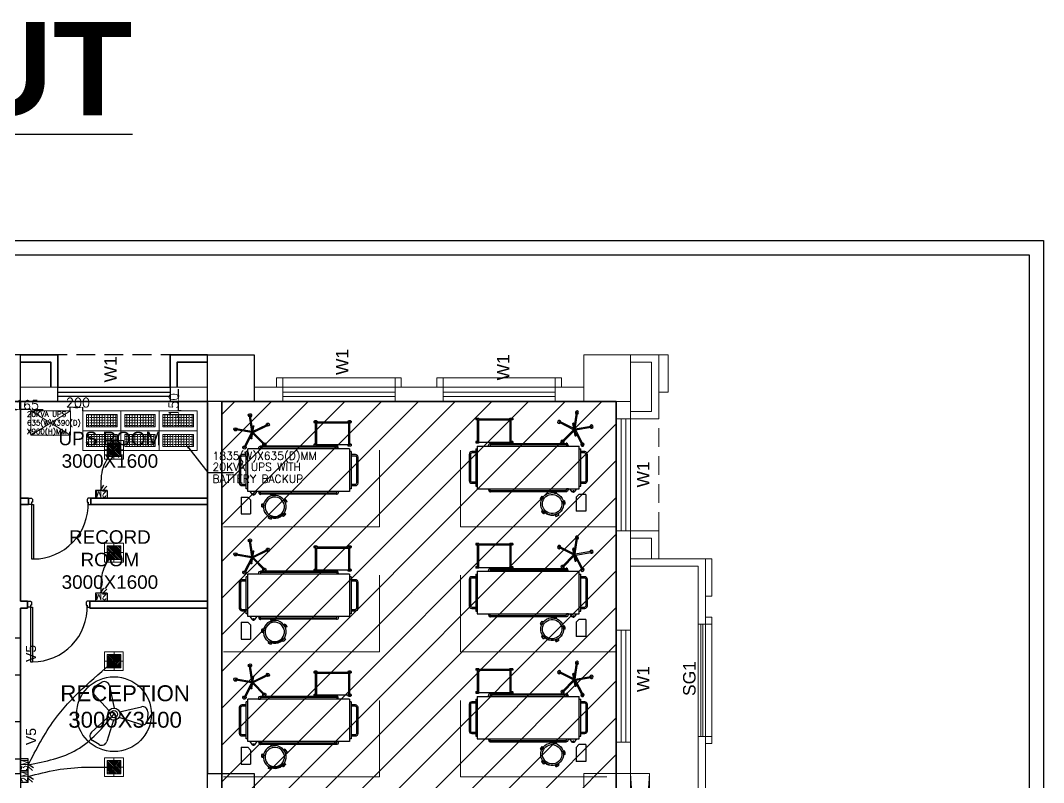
# Model space of a CAD drawing. Extents: x 3550807 to 4078732, y -628171 to -515859.
# Drawn here: x 3633123 to 3649537, y -528086 to -515859 of the extents above; entities that cross this region are included whole.
import ezdxf
from ezdxf import colors
from ezdxf.entities.mleader import LeaderData, LeaderLine
from ezdxf.math import Vec2, Vec3

# ---------------------------------------------------------------- set-up
doc = ezdxf.new("R2010")
doc.units = 0
doc.header["$LTSCALE"] = 6
doc.header["$MEASUREMENT"] = 0
doc.linetypes.add('HIDDEN', pattern=[0.375, 0.25, -0.125])
doc.layers.get('0').update_dxf_attribs({"linetype": 'CONTINUOUS'})
doc.layers.get('Defpoints').update_dxf_attribs({"linetype": 'CONTINUOUS'})
for name, color, linetype in [('24W RAW POWER', 1, 'CONTINUOUS'), ('24W UPS POWER LIGHT', 5, 'CONTINUOUS'), ('Bed', 33, 'CONTINUOUS'), ('Chajja', 7, 'CONTINUOUS'), ('COL', 5, 'CONTINUOUS'), ('DIM', 7, 'CONTINUOUS'), ('DOOR', 44, 'CONTINUOUS'), ('ELE-1200MM CEILINGFAN', 6, 'CONTINUOUS'), ('ELE-2M UPS P.SB', 3, 'CONTINUOUS'), ('ELE-3M RAW P.SB', 40, 'CONTINUOUS'), ('JOINERY', 7, 'CONTINUOUS'), ('TEXT', 5, 'CONTINUOUS'), ('TITLE', 7, 'CONTINUOUS'), ('Window', 161, 'CONTINUOUS')]:
    doc.layers.add(name, color=color, linetype=linetype)
for name, color, linetype, lineweight in [('D.F', 251, 'CONTINUOUS', 5), ('ELE- DBS', 1, 'CONTINUOUS', 9), ('ELE-24W EMERGENCY  LED LIGHT', 5, 'CONTINUOUS', 18), ('ELE-24W LED LIGHT', 1, 'CONTINUOUS', 18), ('ELE-CABLE TRAY', 31, 'CONTINUOUS', 18), ('ELE. DB', 1, 'CONTINUOUS', 9), ('WALL', 10, 'CONTINUOUS', 35)]:
    doc.layers.add(name, color=color, linetype=linetype, lineweight=lineweight)
doc.layers.add('ELE-LIGHTING WIRING', color=7, linetype='CONTINUOUS', true_color=0x63d7b6)
doc.styles.add('ARIAL', font='arial.ttf')
doc.styles.add('ROMANS', font='romans.shx')
doc.styles.get("Standard").update_dxf_attribs({"font": 'SIMPLEX'})
doc.styles.add('T 1-25', font='segoeui.ttf', dxfattribs={"width": 0.8, "height": 50})
doc.linetypes.add('ZIGZAG', pattern='A,0.0001,-0.2,[131,ltypeshp.shx,S=0.2,R=0,X=-0.2,Y=0],-0.4,[131,ltypeshp.shx,S=0.2,R=180,X=0.2,Y=0],-0.2', length=0.8001)
doc.dimstyles.new('D 1-25', dxfattribs={"dimtxt": 50, "dimasz": 12.5, "dimexe": 0, "dimexo": 10, "dimgap": 0, "dimtad": 0, "dimdec": 0, "dimzin": 0, "dimdsep": 46, "dimtxsty": 'T 1-25', "dimblk": 'ARCHTICK', "dimcen": 5, "dimclrd": 256, "dimclre": 256, "dimclrt": 256, "dimadec": 0, "dimazin": 0, "dimtfac": 50, "dimtdec": 0, "dimtmove": 1, "dimatfit": 2, "dimfxl": 0, "dimtolj": 1, "dimtzin": 0, "dimarcsym": 0})

# ---------------------------------------------------------------- blocks, each defined once
blk = doc.blocks.new('A$C6969112B')
at = {"layer": 'Bed', "color": 8}
for p, q in [((387, 1872), (116, 1872)), ((116, 1872), (116, 1719)), ((387, 1872), (387, 1762)), ((1374, 1709), (1186, 1807)), ((1421, 1704), (1194, 1823)), ((1421, 1704), (1464, 1956)), ((1438, 1701), (1481, 1953)), ((343, 1719), (116, 1719)), ((343, 1719), (387, 1762)), ((428, 1689), (478, 1729)), ((428, 1654), (478, 1615)), ((478, 1766), (1160, 1766)), ((478, 131), (478, 1766)), ((521, 1793), (1116, 1793)), ((521, 1766), (521, 1793)), ((1116, 1766), (1116, 1793)), ((1160, 131), (1160, 1766)), ((1409, 1685), (1229, 1510)), ((1425, 1676), (1242, 1497)), ((1324, 1707), (1324, 1710)), ((1329, 1699), (1522, 1666)), ((1332, 1716), (1525, 1683)), ((1340, 1697), (1343, 1714)), ((1425, 1676), (1538, 1447)), ((1438, 1701), (1691, 1738)), ((1443, 1679), (1554, 1454)), ((1483, 1690), (1694, 1721)), ((1512, 1667), (1515, 1685)), ((1530, 1671), (1531, 1675)), ((229, 1539), (227, 1517)), ((227, 1517), (279, 1511)), ((229, 1539), (281, 1533)), ((281, 1533), (279, 1511)), ((432, 1559), (432, 1557)), ((434, 343), (434, 1557)), ((451, 343), (451, 1557)), ((453, 1559), (453, 1557)), ((476, 1595), (476, 1561)), ((1162, 1595), (1162, 1561)), ((1185, 1559), (1185, 1557)), ((1186, 343), (1186, 1557)), ((1204, 343), (1204, 1557)), ((1205, 1559), (1205, 1557)), ((55, 1439), (34, 1391)), ((54, 1382), (34, 1391)), ((75, 1430), (54, 1382)), ((75, 1430), (55, 1439)), ((72, 1402), (64, 1406)), ((429, 1399), (408, 1396)), ((408, 1396), (414, 1344)), ((436, 1347), (414, 1344)), ((429, 1399), (436, 1347)), ((76, 1196), (91, 1212)), ((116, 1161), (76, 1196)), ((130, 1178), (91, 1212)), ((120, 1198), (114, 1191)), ((116, 1161), (130, 1178)), ((347, 1187), (301, 1160)), ((313, 1141), (301, 1160)), ((358, 1168), (313, 1141)), ((358, 1168), (347, 1187)), ((1234, 703), (1212, 703)), ((1212, 703), (1212, 650)), ((1223, 131), (1223, 676)), ((1223, 676), (1594, 676)), ((1223, 659), (1577, 659)), ((1234, 703), (1234, 676)), ((1577, 659), (1577, 148)), ((1605, 703), (1583, 703)), ((1583, 703), (1583, 676)), ((1594, 676), (1594, 131)), ((1605, 703), (1605, 650)), ((1223, 650), (1212, 650)), ((1605, 650), (1594, 650)), ((432, 340), (432, 343)), ((453, 340), (453, 343)), ((476, 304), (476, 339)), ((1162, 304), (1162, 339)), ((1185, 340), (1185, 343)), ((1205, 340), (1205, 343)), ((1160, 131), (478, 131)), ((521, 105), (521, 131)), ((1116, 105), (521, 105)), ((1116, 105), (1116, 131)), ((1223, 157), (1212, 157)), ((1212, 157), (1212, 105)), ((1234, 105), (1212, 105)), ((1577, 148), (1223, 148)), ((1594, 131), (1223, 131)), ((1234, 131), (1234, 105)), ((1583, 131), (1583, 105)), ((1605, 105), (1583, 105)), ((1605, 157), (1594, 157)), ((1605, 157), (1605, 105))]:
    blk.add_line(p, q, dxfattribs=at)
for points in [[(565, 1793), (565, 1854, -0.414214), (608, 1897), (1029, 1897, -0.414214), (1073, 1854), (1073, 1793)], [(587, 1793), (587, 1854, -0.414214), (608, 1875), (1029, 1875, -0.414214), (1051, 1854), (1051, 1793)], [(476, 1593), (451, 1585, 0.318781), (430, 1563), (430, 1559), (455, 1559), (455, 1563), (476, 1563)], [(1162, 1593), (1186, 1585, -0.318781), (1208, 1563), (1208, 1559), (1182, 1559), (1182, 1563), (1162, 1563)], [(476, 307), (451, 314, -0.318781), (430, 336), (430, 340), (455, 340), (455, 336), (476, 336)], [(1162, 307), (1186, 314, 0.318781), (1208, 336), (1208, 340), (1182, 340), (1182, 336), (1162, 336)], [(1073, 105), (1073, 44, -0.414214), (1029, 0), (608, 0, -0.414214), (565, 44), (565, 105)], [(1051, 105), (1051, 44, -0.414214), (1029, 22), (608, 22, -0.414214), (587, 44), (587, 105)]]:
    blk.add_lwpolyline(points, format="xyb", dxfattribs=at)
for points in [[(432, 1557), (453, 1557)], [(476, 1595), (478, 1595)], [(476, 1561), (478, 1561)], [(1162, 1595), (1160, 1595)], [(1162, 1561), (1160, 1561)], [(1205, 1557), (1185, 1557)], [(432, 343), (453, 343)], [(476, 339), (478, 339)], [(1162, 339), (1160, 339)], [(1205, 343), (1185, 343)], [(476, 304), (478, 304)], [(1162, 304), (1160, 304)]]:
    blk.add_lwpolyline(points, dxfattribs=at)
blk.add_circle((435, 1672), 9.27, dxfattribs=at)
for centre, radius, start, end in [((441, 1672), 21.4, 125.427, 234.573), ((1289, 676), 80.7, 161.0754, 198.9246), ((1158, 676), 80.7, 0, 18.9246), ((1660, 676), 80.7, 161.0754, 180), ((1529, 676), 80.7, 341.0754, 18.9246), ((1289, 131), 80.7, 161.0754, 198.9246), ((1158, 131), 80.7, 341.0754, 0), ((1660, 131), 80.7, 180, 198.9246), ((1529, 131), 80.7, 341.0754, 18.9246)]:
    blk.add_arc(centre, radius, start, end, dxfattribs=at)
at = {"layer": 'Bed', "color": 8, "extrusion": (0, 0, -1)}
for centre, major_axis, start_param, end_param in [((1474, 1962), (18.5, 18.5), 2.86537, 8.468881), ((1184, 1818), (18.5, 18.5), 1.608733, 7.212244), ((1189, 1814), (4.94, 4.94), 2.839692, 4.403974), ((1427, 1691), (194, 194), 4.403974, 4.417003), ((1191, 1817), (4.94, 4.94), 4.417003, 5.981285), ((1471, 1955), (4.94, 4.94), 4.096329, 5.660611), ((1427, 1691), (194, 194), -0.622575, -0.609545), ((1474, 1954), (4.94, 4.94), -0.609545, 0.954736), ((1331, 1705), (4.94, 4.94), 2.525533, 4.096329), ((1331, 1709), (4.94, 4.94), 4.096329, 5.667125), ((1523, 1672), (4.94, 4.94), 0.954736, 2.525533), ((1524, 1676), (4.94, 4.94), -0.61606, 0.954736), ((1699, 1730), (18.5, 18.5), 4.122007, 9.725518), ((1692, 1731), (4.94, 4.94), -0.930219, 0.634062), ((1693, 1728), (4.94, 4.94), 0.647092, 2.211374), ((1427, 1691), (-194, 194), 2.204859, 2.217888), ((232, 1332), (-182, 20), -0.000636, 6.282549), ((232, 1332), (-154, 17), -0.00023, 6.282955), ((261, 1590), (-57.1, 57.1), 3.707499, 4.368094), ((247, 1460), (-57.1, 57.1), 0.565907, 1.226501), ((1230, 1499), (18.5, 18.5), 0.352096, 5.955607), ((1234, 1505), (4.94, 4.94), 3.160366, 4.724648), ((1427, 1691), (-194, 194), 4.718133, 4.731162), ((1237, 1502), (4.94, 4.94), 1.583055, 3.147337), ((114, 1384), (-57.1, 57.1), 5.588367, 6.248962), ((232, 1332), (-123, 123), 4.624291, 5.911682), ((-5, 1437), (-57.1, 57.1), 2.446775, 3.107369), ((487, 1380), (-57.1, 57.1), 5.038602, 5.699197), ((357, 1363), (-57.1, 57.1), 1.897009, 2.557604), ((1549, 1444), (18.5, 18.5), -0.904541, 4.69897), ((1544, 1450), (4.94, 4.94), 1.903729, 3.468011), ((1427, 1691), (194, 194), 1.8907, 1.903729), ((1547, 1451), (4.94, 4.94), 0.326418, 1.8907), ((146, 1236), (-57.1, 57.1), 4.308534, 4.969129), ((61, 1137), (-57.1, 57.1), 1.166941, 1.827536), ((363, 1107), (-57.1, 57.1), 6.205277, 6.865872), ((296, 1220), (-57.1, 57.1), 3.063684, 3.724279)]:
    blk.add_ellipse(centre, major_axis=major_axis, ratio=1, start_param=start_param, end_param=end_param, dxfattribs=at)
blk = doc.blocks.new('A$C19B8274B')
at = {"layer": 'DOOR', "color": 8}
for p, q in [((-45, 925), (-80, 925)), ((-80, 50), (-80, 925)), ((-45, 50), (-45, 925)), ((-45, 50), (-80, 50)), ((-955, -50), (-955, -47.5)), ((-940, -35), (-942.5, -35)), ((-60, -35), (-57.5, -35)), ((-45, -50), (-45, -47.5))]:
    blk.add_line(p, q, dxfattribs=at)
for points in [[(-940, 15), (-955, 15), (-955, 50), (-1000, 50), (-1000, -50), (-955, -50)], [(-940, -35), (-940, 15)], [(-60, 15), (-45, 15), (-45, 50), (0, 50), (0, -50), (-45, -50)], [(-60, -35), (-60, 15)]]:
    blk.add_lwpolyline(points, dxfattribs=at)
for centre, radius, start, end in [((-80, 50), 875, 90, 182.29244), ((-955, -35), 12.5, 270, 0), ((-45, -35), 12.5, 180, 270)]:
    blk.add_arc(centre, radius, start, end, dxfattribs=at)
blk = doc.blocks.new('1232')
at = {"layer": 'D.F', "linetype": 'ByBlock'}
h = blk.add_hatch(dxfattribs=at)
h.set_pattern_fill('ANSI31', color=8, scale=3333, style=0)
h.set_pattern_definition([(45, (-3036872.2, 733413.8), (-294.59836, 294.59836), [])])
h.paths.add_polyline_path([(-520, 15910.2), (5810, 15910.2), (5810, -519.8), (-520, -519.8)])
at = {"layer": 'Chajja', "color": 8, "linetype": 'HIDDEN', "ltscale": 200}
blk.add_line((-750, 16660.2), (-3750, 16660.2), dxfattribs=at)
blk.add_line((-750, 16660.2), (-3750, 16660.2), dxfattribs=at)
at = {"layer": 'COL', "color": 8}
for points in [[(-4500, 15910.2), (-3750, 15910.2), (-3750, 16660.2), (-4500, 16660.2)], [(0, 15910.2), (-750, 15910.2), (-750, 16660.2), (0, 16660.2)], [(-750, 9195.2), (-750, 9945.2), (0, 9945.2), (0, 9195.2)]]:
    blk.add_lwpolyline(points, close=True, dxfattribs=at)
at = {"layer": 'COL', "color": 8, "elevation": 0}
blk.add_lwpolyline([(-4500, 9195.2), (-4500, 9945.2), (-3750, 9945.2), (-3750, 9195.2)], close=True, dxfattribs=at)
at = {"layer": 'D.F', "color": 8, "linetype": 'ByBlock'}
for p, q in [((6040, 16660.2), (6640, 16660.2)), ((6490, 15635.5, -188437.6), (6490, 16660.2, -101230.8)), ((6640, 16060.2, -152397.2), (6640, 16660.2, -101230.8)), ((6040, 16545.2), (6375, 16545.2)), ((6375, 15750.5, -188437.6), (6375, 16545.2, -101230.8)), ((2260, 16290.2), (460, 16290.2)), ((4830, 16290.2, -101230.8), (3030, 16290.2, -101230.8)), ((6490, 16060.2), (6640, 16060.2)), ((6040, 15750.5, -87206.9), (6375, 15750.5, -169035.1)), ((6040, 15635.5, -87206.9), (6490, 15635.5, -188437.6)), ((6040, 13835.2, 4.1), (6490, 13835.2, -101226.7)), ((6490, 13385.2, -101228.5), (6490, 13835.2, -101226.7)), ((6040, 13720.2, 4.1), (6375, 13720.2, -81824.1)), ((6375, 13385.2, -101228.4), (6375, 13720.2, -101226.7)), ((6040, 13385.2, -101230.8), (7240, 13385.2, -101230.8)), ((7240, 13385.2), (7240, 2520.2)), ((6040, 13270.2, -101230.8), (7125, 13270.2, -101230.8)), ((7125, 13270.2), (7125, 2635.2)), ((7240, 12338, -101230.8), (7125, 12338)), ((7340, 12338), (7340, 10538))]:
    blk.add_line(p, q, dxfattribs=at)
at = {"layer": 'D.F', "color": 8, "lineweight": 0}
for p, q in [((5290, 16140.2), (0, 16140.2)), ((5290, 15910.2), (0, 15910.2)), ((5810, 9945), (5810, 15910.2)), ((6040, 9945), (6040, 15910.2))]:
    blk.add_line(p, q, dxfattribs=at)
at = {"layer": 'D.F', "color": 8, "linetype": 'HIDDEN', "ltscale": 200}
blk.add_line((6490, 13385.2, -101230.8), (6490, 15635.5, -101230.8), dxfattribs=at)
at = {"layer": 'D.F', "color": 8}
for points in [[(5290, 15910.2), (6040, 15910.2), (6040, 16660.2), (5290, 16660.2)], [(5290, 9195), (6040, 9195), (6040, 9945), (5290, 9945)]]:
    blk.add_lwpolyline(points, close=True, dxfattribs=at)
at = {"layer": 'D.F', "color": 8, "linetype": 'ByBlock'}
for points in [[(460, 16140.2), (460, 16290.2), (360, 16290.2), (360, 16140.2)], [(2360, 16140.2), (2360, 16290.2), (2260, 16290.2), (2260, 16140.2)], [(7240, 12338), (7340, 12338), (7340, 12453), (7240, 12453)], [(7240, 10423), (7340, 10423), (7340, 10538), (7240, 10538)]]:
    blk.add_lwpolyline(points, dxfattribs=at)
for points, elevation in [([(3030, 16140.2), (3030, 16290.2), (2930, 16290.2), (2930, 16140.2)], -101230.8), ([(4930, 16140.2), (4930, 16290.2), (4830, 16290.2), (4830, 16140.2)], -101230.8), ([(7240, 13385.2), (7340, 13385.2), (7340, 12785.6), (7240, 12785.6)], -202461.5), ([(7240, 12338), (7340, 12338), (7340, 12453), (7240, 12453)], -101230.8), ([(6340, 9945), (6040, 5445)], 27934.8), ([(6340, 5445), (6040, 9945)], 27934.8)]:
    blk.add_lwpolyline(points, dxfattribs=dict(at, elevation=elevation))
at = {"layer": 'D.F', "color": 8, "linetype": 'Continuous'}
for points in [[(2260, 16140.2), (2260, 15910.2), (460, 15910.2), (460, 16140.2)], [(3030, 16140.2), (3030, 15910.2), (4830, 15910.2), (4830, 16140.2)], [(2260, 16060.2), (2260, 15990.2), (460, 15990.2), (460, 16060.2)], [(3030, 16060.2), (3030, 15990.2), (4830, 15990.2), (4830, 16060.2)], [(7200, 12338), (7165, 12338), (7165, 10538), (7200, 10538)], [(6040, 10445), (5810, 10445), (5810, 12245), (6040, 12245)], [(5960, 10445), (5890, 10445), (5890, 12245), (5960, 12245)]]:
    blk.add_lwpolyline(points, close=True, dxfattribs=at)
at = {"layer": 'D.F', "color": 8, "linetype": 'Continuous', "elevation": 4.1}
for points in [[(6040, 15635.2), (5810, 15635.2), (5810, 13835.2), (6040, 13835.2)], [(5960, 15635.2), (5890, 15635.2), (5890, 13835.2), (5960, 13835.2)]]:
    blk.add_lwpolyline(points, close=True, dxfattribs=at)
at = {"layer": 'D.F', "color": 8, "linetype": 'ZIGZAG', "ltscale": 10, "flags": 128}
for points in [[(-490, 13902.7), (2009.5, 13902.7), (2009.5, 15131.4)], [(5810, 13902.7), (3310.5, 13902.7), (3310.5, 15131.4)], [(-490, 11895.2), (2009.5, 11895.2), (2009.5, 13123.9)], [(5810, 11895.2), (3310.5, 11895.2), (3310.5, 13123.9)], [(-490, 9887.7), (2009.5, 9887.7), (2009.5, 11116.4)], [(5660, 9887.7), (3310.5, 9887.7), (3310.5, 11116.4)]]:
    blk.add_lwpolyline(points, dxfattribs=at)
at = {"layer": 'D.F', "color": 8, "linetype": 'ByBlock'}
blk.add_lwpolyline([(7125, 12338), (7125, 10538), (7240, 10538), (7240, 12338)], close=True, dxfattribs=at)
at = {"layer": 'D.F', "color": 8, "linetype": 'ByBlock', "elevation": 27934.8}
blk.add_lwpolyline([(6040, 5445), (6040, 9945), (6340, 9945), (6340, 5445)], close=True, dxfattribs=at)
at = {"layer": 'WALL', "color": 8, "lineweight": 0}
for p, q in [((-750, 16140.2), (-3750, 16140.2)), ((-750, 15910.2), (-3750, 15910.2)), ((-750, 12710.2), (-750, 15910.2)), ((-750, 9945.2), (-750, 12595.2))]:
    blk.add_line(p, q, dxfattribs=at)
at = {"layer": 'WALL', "color": 8, "linetype": 'ByBlock'}
for p, q in [((-3750, 15910.2), (-3750, 12710.2)), ((-3750, 12710.3), (-3750, 15910.2)), ((-520, 9945.2), (-520, 15910.2)), ((-3750, 14360.2), (-3619.5, 14360.2)), ((-3619.5, 14360.2), (-3619.5, 14260.2)), ((-2619.5, 14360.2), (-2619.5, 14260.2)), ((-2619.5, 14360.2), (-750, 14360.2)), ((-3750, 14260.2), (-3619.5, 14260.2)), ((-2619.5, 14260.2), (-750, 14260.2)), ((-3635.2, 12710.2), (-3750, 12710.2)), ((-3635.2, 12595.2), (-3635.2, 12710.2)), ((-750, 12710.2), (-2635, 12710.2)), ((-2635, 12710.2), (-2635, 12595.2)), ((-3750, 9945.2), (-3750, 12595.3)), ((-3635.2, 12595.2), (-3750, 12595.2)), ((-3750, 12595.2), (-3750, 9945.2)), ((-750, 12595.2), (-2635, 12595.2))]:
    blk.add_line(p, q, dxfattribs=at)
for points in [[(-3750, 16660.2), (-3150, 16660.2), (-3150, 16140.2)], [(-3750, 16660.2), (-3150, 16660.2), (-3150, 16140.2)], [(-3750, 16545.2), (-3265, 16545.2), (-3265, 16140.2)], [(-3750, 16545.2), (-3265, 16545.2), (-3265, 16140.2)], [(-6159.8, 15910.2), (-750, 15910.2), (-750, 9945.2)]]:
    blk.add_lwpolyline(points, dxfattribs=at)
at = {"layer": 'WALL', "color": 8, "linetype": 'ByBlock', "elevation": 0}
for points in [[(-750, 16660.2), (-1350, 16660.2), (-1350, 16140.2)], [(-750, 16660.2), (-1350, 16660.2), (-1350, 16140.2)], [(-750, 16545.2), (-1235, 16545.2), (-1235, 16140.2)], [(-750, 16545.2), (-1235, 16545.2), (-1235, 16140.2)]]:
    blk.add_lwpolyline(points, dxfattribs=at)
at = {"layer": 'WALL', "color": 8, "linetype": 'ByBlock'}
blk.add_lwpolyline([(-520, 15910.2), (5810, 15910.2), (5810, -519.8), (-520, -519.8)], close=True, dxfattribs=at)
at = {"layer": 'Window', "color": 8, "linetype": 'Continuous'}
for points in [[(-1350, 16140.2), (-1350, 15910.2), (-3150, 15910.2), (-3150, 16140.2)], [(-1350, 16140.2), (-1350, 15910.2), (-3150, 15910.2), (-3150, 16140.2)], [(-1350, 16060.2), (-1350, 15990.2), (-3150, 15990.2), (-3150, 16060.2)], [(-1350, 16060.2), (-1350, 15990.2), (-3150, 15990.2), (-3150, 16060.2)], [(-3980, 12120.1), (-3750, 12120.1), (-3750, 11520.1), (-3980, 11520.1)], [(-3980, 10775.2), (-3750, 10775.2), (-3750, 10175.2), (-3980, 10175.2)]]:
    blk.add_lwpolyline(points, close=True, dxfattribs=at)
at = {"layer": 'D.F', "color": 8, "xscale": -1, "rotation": 270}
for p in [(3448.8, 14034.5), (3448.8, 12027), (3448.8, 10019.5)]:
    blk.add_blockref('A$C6969112B', p, dxfattribs=at)
at = {"layer": 'D.F', "color": 8, "rotation": 90}
for p in [(1662, 13990.9), (1662, 11983.4), (1662, 9975.9)]:
    blk.add_blockref('A$C6969112B', p, dxfattribs=at)
at = {"layer": 'WALL', "color": 8, "linetype": 'ByBlock'}
for p, rotation in [((-3619.5, 14310.2), 180.0000000000157), ((-3635.2, 12660.2), 180.0000000000156)]:
    blk.add_blockref('A$C19B8274B', p, dxfattribs=dict(at, rotation=rotation))
at = {"layer": 'D.F', "color": 8, "style": 'ARIAL', "width": 1}
for s, p in [('W1', (1511.1, 16336.8)), ('W1', (4094.2, 16250.1)), ('W1', (6339.5, 14532.7, 4.1)), ('SG1', (7081.1, 11186.3)), ('W1', (6339.5, 11248.3))]:
    blk.add_text(s, height=200, rotation=90, dxfattribs=at).set_placement(p)
at = {"layer": 'DIM', "color": 8, "insert": (-2071.3, 11016.2), "char_height": 255, "width": 2294.815, "attachment_point": 5, "style": 'ARIAL'}
blk.add_mtext('RECEPTION\\P3000X3400', dxfattribs=at)
at = {"layer": 'JOINERY', "color": 8, "style": 'ARIAL', "width": 1}
for s, height, p in [('W1', 200, (-2205.7, 16217.6)), ('W1', 200, (-2205.7, 16217.6)), ('V5', 161.2, (-3500.5, 11731.9)), ('V5', 161.2, (-3500.5, 10397.8))]:
    blk.add_text(s, height=height, rotation=90, dxfattribs=at).set_placement(p)
at = {"layer": 'TEXT', "color": 8, "char_height": 216.75, "width": 2294.815, "attachment_point": 5, "style": 'ARIAL'}
for s, insert in [('UPS ROOM 3000X1600', (-2315.2, 15136.2)), ('RECORD\\PROOM 3000X1600', (-2315.2, 13374.2))]:
    blk.add_mtext(s, dxfattribs=dict(at, insert=insert))
blk = doc.blocks.new('24w led light')
at = {"layer": 'ELE-24W LED LIGHT', "color": 1, "lineweight": 0}
for p, q in [((159, 159), (-160, 159)), ((-160, 159), (-160, -160)), ((115, 115), (-116, 115)), ((-116, 115), (-116, -116)), ((110, -116), (-116, 110)), ((82, -116), (-116, 82)), ((54, -116), (-116, 54)), ((26, -116), (-116, 26)), ((115, -92), (-92, 115)), ((115, -64), (-64, 115)), ((115, -35), (-35, 115)), ((115, -7), (-7, 115)), ((-1, -160), (-1, 159)), ((115, 21), (21, 115)), ((115, 49), (49, 115)), ((115, 77), (77, 115)), ((115, 106), (106, 115)), ((115, -116), (115, 115)), ((159, -160), (159, 159)), ((-160, -1), (159, -1)), ((-160, -160), (159, -160)), ((-3, -116), (-116, -3)), ((-31, -116), (-116, -31)), ((-59, -116), (-116, -59)), ((-87, -116), (-116, -87)), ((-115, -116), (-116, -115)), ((-116, -116), (115, -116))]:
    blk.add_line(p, q, dxfattribs=at)
blk = doc.blocks.new('24w led emeregency')
at = {"layer": 'ELE-24W EMERGENCY  LED LIGHT'}
h = blk.add_hatch(dxfattribs=at)
h.set_pattern_fill('ANSI31', scale=166.67, style=0)
h.paths.add_polyline_path([(-115, -115), (-115, 115), (115, 115), (115, -115)])
at = {"layer": 'ELE-24W EMERGENCY  LED LIGHT', "color": 5}
for p, q in [((-160, 0), (160, 0)), ((0, 160), (0, -160))]:
    blk.add_line(p, q, dxfattribs=at)
for points in [[(-160, -160), (-160, 160), (160, 160), (160, -160)], [(-115, -115), (-115, 115), (115, 115), (115, -115)]]:
    blk.add_lwpolyline(points, close=True, dxfattribs=at)
blk = doc.blocks.new('A$C07FB25EA')
at = {"layer": 'ELE-1200MM CEILINGFAN', "color": 3}
for p, q in [((0.26, 2.64), (3.17, 12.07)), ((6.53, 13.37), (9.47, 11.64)), ((-11.8, 4.55), (-2.22, 1.44)), ((9.84, 7.94), (2.36, 1.21)), ((-14.84, -1.03), (-14.81, 2.38)), ((-2.41, -1.1), (-12.04, -3.29)), ((1.96, -12.49), (-0.13, -2.65)), ((2.16, -1.54), (8.87, -8.78)), ((8.31, -12.34), (5.35, -14.02))]:
    blk.add_line(p, q, dxfattribs=at)
at = {"layer": 'ELE-1200MM CEILINGFAN', "color": 5, "ltscale": 10}
blk.add_circle((0, 0), 16.45, dxfattribs=at)
at = {"layer": 'ELE-1200MM CEILINGFAN', "color": 3}
for radius in [2.65, 1.58]:
    blk.add_circle((0, 0), radius, dxfattribs=at)
for centre, start, end in [((5.36, 11.38), 59.5281, 162.5229), ((8.3, 9.66), 311.9493, 59.5281), ((-12.51, 2.36), 71.9493, 179.5281), ((-12.54, -1.05), 179.5281, 282.5229), ((7.18, -10.34), 299.5281, 42.5229), ((4.21, -12.02), 191.9493, 299.5281)]:
    blk.add_arc(centre, 2.3, start, end, dxfattribs=at)
blk = doc.blocks.new('2M UPS SB')
at = {"layer": 'ELE-2M UPS P.SB', "color": 3}
for p, q in [((-134, 160), (-69, 265)), ((-88, 160), (-3, 245)), ((-240, 160), (-240, 0)), ((0, 160), (-240, 160)), ((0, 160), (0, 0))]:
    blk.add_line(p, q, dxfattribs=at)
blk.add_text('2M', height=120, rotation=180, dxfattribs=at).set_placement((-6, 143))
blk = doc.blocks.new('TEWSER')
at = {"layer": 'ELE-3M RAW P.SB'}
for p, q in [((0, 0), (125, 0)), ((0, 0), (0, -188)), ((0, -105), (-82, -54)), ((0, -69), (-66, -3)), ((0, -188), (125, -188))]:
    blk.add_line(p, q, dxfattribs=at)
blk.add_text('3M', height=93.8, rotation=270, dxfattribs=at).set_placement((13, -5))
blk = doc.blocks.new('3EWRWE')
at = {"layer": 'ELE- DBS'}
h = blk.add_hatch(dxfattribs=at)
h.set_pattern_fill('ANGLE', color=2, scale=6.24741, angle=180)
h.set_pattern_definition([(180, (863804.8, 517320.34), (-6e-14, -43.6381615), [31.7368447, -11.9013168]), (270, (863804.8, 517320.34), (43.6381615, -6e-14), [31.7368447, -11.9013168])])
h.paths.add_polyline_path([(-60, 62), (-551, 62), (-551, 257), (-60, 257)])
h.paths.add_polyline_path([(-672, 62), (-1163, 62), (-1163, 257), (-672, 257)])
h.paths.add_polyline_path([(-1284, 379), (-1775, 379), (-1775, 575), (-1284, 575)])
h.paths.add_polyline_path([(-60, 379), (-551, 379), (-551, 575), (-60, 575)])
h.paths.add_polyline_path([(-672, 379), (-1163, 379), (-1163, 575), (-672, 575)])
h.paths.add_polyline_path([(-1284, 62), (-1775, 62), (-1775, 257), (-1284, 257)])
at = {"layer": 'ELE- DBS', "color": 3}
for p, q in [((-1223, 317), (-1223, 635)), ((-612, 317), (-612, 635)), ((-1223, 0), (-1223, 317)), ((-612, 0), (-612, 317))]:
    blk.add_line(p, q, dxfattribs=at)
for points in [[(0, 317), (-1835, 317), (-1835, 635), (0, 635)], [(-1284, 379), (-1775, 379), (-1775, 575), (-1284, 575)], [(-672, 379), (-1163, 379), (-1163, 575), (-672, 575)], [(-60, 379), (-551, 379), (-551, 575), (-60, 575)], [(0, 0), (-1835, 0), (-1835, 317), (0, 317)], [(-1284, 62), (-1775, 62), (-1775, 257), (-1284, 257)], [(-672, 62), (-1163, 62), (-1163, 257), (-672, 257)], [(-60, 62), (-551, 62), (-551, 257), (-60, 257)]]:
    blk.add_lwpolyline(points, close=True, dxfattribs=at)
blk = doc.blocks.new('*D49')
at = {"layer": 'Defpoints', "color": 0, "linetype": 'ByBlock', "transparency": 16777216}
for p in [(3633923, -522133), (3634123, -522066), (3634123, -522133)]:
    blk.add_point(p, dxfattribs=at)
at = {"layer": 'ELE-CABLE TRAY', "color": 7, "lineweight": -2, "transparency": 16777216}
for p, q in [((3633923, -522123), (3633923, -522066)), ((3634023, -522066), (3634023, -522066)), ((3634123, -522123), (3634123, -522066))]:
    blk.add_line(p, q, dxfattribs=at)
at = {"layer": 'ELE-CABLE TRAY', "color": 7, "linetype": 'ByBlock', "transparency": 16777216}
for points in [[(3634023, -522049), (3634023, -522083), (3633923, -522066)], [(3634023, -522083), (3634023, -522049), (3634123, -522066)]]:
    blk.add_solid(points, dxfattribs=at)
at = {"layer": 'ELE-CABLE TRAY', "color": 7, "linetype": 'ByBlock', "transparency": 16777216, "insert": (3634046, -521991), "char_height": 150, "attachment_point": 5, "style": 'ROMANS'}
blk.add_mtext('\\A1;200', dxfattribs=at)
blk = doc.blocks.new('*D50')
at = {"layer": 'Defpoints', "color": 0, "linetype": 'ByBlock', "transparency": 16777216}
for p in [(3633123, -522103), (3633123, -522124), (3633288, -522124)]:
    blk.add_point(p, dxfattribs=at)
at = {"layer": 'ELE-CABLE TRAY', "color": 7, "lineweight": -2, "transparency": 16777216}
for p, q in [((3633023, -522103), (3632923, -522103)), ((3633123, -522114), (3633123, -522103)), ((3633288, -522103), (3633123, -522103)), ((3633288, -522114), (3633288, -522103)), ((3633388, -522103), (3633488, -522103))]:
    blk.add_line(p, q, dxfattribs=at)
at = {"layer": 'ELE-CABLE TRAY', "color": 7, "linetype": 'ByBlock', "transparency": 16777216}
for points in [[(3633023, -522119), (3633023, -522086), (3633123, -522103)], [(3633388, -522086), (3633388, -522119), (3633288, -522103)]]:
    blk.add_solid(points, dxfattribs=at)
at = {"layer": 'ELE-CABLE TRAY', "color": 7, "linetype": 'ByBlock', "transparency": 16777216, "insert": (3633228, -522028), "char_height": 150, "attachment_point": 5, "style": 'ROMANS'}
blk.add_mtext('\\A1;165', dxfattribs=at)
blk = doc.blocks.new('*D51')
at = {"layer": 'Defpoints', "color": 0, "linetype": 'ByBlock', "transparency": 16777216}
for p in [(3635656, -521974), (3635710, -521974), (3635710, -522124)]:
    blk.add_point(p, dxfattribs=at)
at = {"layer": 'ELE-CABLE TRAY', "color": 7, "lineweight": -2, "transparency": 16777216}
for p, q in [((3635656, -521874), (3635656, -521774)), ((3635700, -521974), (3635656, -521974)), ((3635656, -522124), (3635656, -521974)), ((3635700, -522124), (3635656, -522124)), ((3635656, -522224), (3635656, -522324))]:
    blk.add_line(p, q, dxfattribs=at)
at = {"layer": 'ELE-CABLE TRAY', "color": 7, "linetype": 'ByBlock', "transparency": 16777216}
for points in [[(3635639, -521874), (3635673, -521874), (3635656, -521974)], [(3635673, -522224), (3635639, -522224), (3635656, -522124)]]:
    blk.add_solid(points, dxfattribs=at)
at = {"layer": 'ELE-CABLE TRAY', "color": 7, "linetype": 'ByBlock', "transparency": 16777216, "insert": (3635581, -522026), "char_height": 150, "attachment_point": 5, "rotation": 90, "style": 'ROMANS'}
blk.add_mtext('\\A1;150', dxfattribs=at)

msp = doc.modelspace()

# ---------------------------------------------------------------- linework, layer by layer
for points in [[(3649537.2, -519387.1), (3649537.2, -551398.5), (3604456, -551398.5), (3604456, -519387.1)], [(3649305.4, -519618.9), (3649305.4, -551166.7), (3604687.8, -551166.7), (3604687.8, -519618.9)]]:
    msp.add_lwpolyline(points, close=True)
at = {"layer": 'ELE- DBS', "color": 3}
for p, q in [((3633288, -522513.8), (3633923.2, -522123.8)), ((3633288, -522123.8), (3633923.2, -522513.8))]:
    msp.add_line(p, q, dxfattribs=at)
at = {"layer": 'ELE- DBS', "color": 3, "elevation": 0}
msp.add_lwpolyline([(3633288, -522513.8), (3633288, -522123.8), (3633923.2, -522123.8), (3633923.2, -522513.8)], close=True, dxfattribs=at)
at = {"layer": 'ELE-LIGHTING WIRING', "color": 254, "linetype": 'ByBlock', "true_color": 0xdebad0}
for points in [[(3634419.2, -523397.9), (3634453.9, -523027), (3634623.5, -522747.9)], [(3634419.2, -525047.9), (3634453.9, -524677), (3634623.5, -524397.9)], [(3633683.9, -532084), (3633441, -530687.6), (3630945.7, -528985.5), (3630275.2, -526973.8), (3629997.1, -524864.3, 0)], [(3633248, -527990), (3633704.1, -527882.5), (3634623.5, -527839.3)]]:
    msp.add_spline(points, degree=3, dxfattribs=at)
at = {"layer": 'ELE-LIGHTING WIRING', "linetype": 'ByBlock'}
for points in [[(3633248, -527802.5), (3633668.9, -527081.2), (3634623, -526138.8)], [(3633248, -527802.5), (3634027.9, -527558.7), (3634623.5, -526989.3)], [(3633496.4, -532084), (3630888.1, -530970), (3629996.7, -527413.8, 0)]]:
    msp.add_spline(points, degree=3, dxfattribs=at)

# ---------------------------------------------------------------- block references
at = {"linetype": 'ByBlock'}
msp.add_blockref('1232', (3636873, -537884), dxfattribs=at)
at = {"layer": '24W RAW POWER', "lineweight": 9, "xscale": -0.9404388715045132, "yscale": 0.9404388715045132, "zscale": 0.9404388715045132}
msp.add_blockref('24w led light', (3634623, -526138.8), dxfattribs=at)
at = {"layer": '24W UPS POWER LIGHT', "lineweight": 9, "xscale": -0.9375000000222322, "yscale": 0.9375000000222322, "zscale": 0.9375000000222322}
for p in [(3634623.5, -522748.4), (3634623.5, -524397.9), (3634623.5, -527839.3)]:
    msp.add_blockref('24w led emeregency', p, dxfattribs=at)
at = {"layer": 'ELE-1200MM CEILINGFAN', "color": 7, "ltscale": 8, "xscale": 36.47592107175105, "yscale": 36.47592107175105, "zscale": 36.47592107175105, "rotation": 180}
msp.add_blockref('A$C07FB25EA', (3634623.5, -526989.3), dxfattribs=at)
at = {"layer": 'ELE-2M UPS P.SB', "color": 6, "xscale": 0.7812500000005363, "yscale": 0.7812500000005363, "zscale": 0.7812500000005363}
for p in [(3634513, -523522.9), (3634513, -525172.9)]:
    msp.add_blockref('2M UPS SB', p, dxfattribs=at)
at = {"layer": 'ELE-2M UPS P.SB', "color": 6, "xscale": 0.7812500000005363, "yscale": 0.7812500000005363, "zscale": 0.7812500000005363, "rotation": 269.9999999999999}
msp.add_blockref('2M UPS SB', (3633123, -528083.8), dxfattribs=at)
at = {"layer": 'ELE-3M RAW P.SB', "color": 26, "linetype": 'ByBlock', "rotation": 180}
msp.add_blockref('TEWSER', (3633248, -527896.3), dxfattribs=at)
at = {"layer": 'ELE. DB', "linetype": 'ByBlock'}
msp.add_blockref('3EWRWE', (3635958.2, -522758.5), dxfattribs=at)

# ---------------------------------------------------------------- texts
at = {"layer": 'ELE. DB', "color": 0, "insert": (3633227.7, -522132.8), "char_height": 83.335, "width": 1525.509, "attachment_point": 1}
msp.add_mtext('{\\Fromans.shx|c0;20KVA UPS\\P635(W)X390(D)\\PX900(H)MM\\P} ', dxfattribs=at)
at = {"layer": 'TEXT', "color": 0, "linetype": 'Continuous', "ltscale": 12, "style": 'ROMANS'}
for s, p in [('1835(W)X635(D)MM', (3636205.2, -522907.3, -101230.8)), ('20KVA UPS WITH', (3636205.2, -523084.4, -101230.8)), ('BATTERY BACKUP', (3636205.2, -523276.6, -101230.8))]:
    msp.add_text(s, height=126.167, dxfattribs=at).set_placement(p)
at = {"layer": 'TITLE', "color": 6, "insert": (3625318.4, -515880.9), "char_height": 1500, "width": 36564.74, "attachment_point": 2, "style": 'ARIAL'}
msp.add_mtext('{\\L\\fArial|b1|i0|c0|p34;LIGHTING LAYOUT}', dxfattribs=at)

# ---------------------------------------------------------------- dimensions: what is measured, and where the dimension line sits
at = {"layer": 'ELE-CABLE TRAY', "color": 21}
dim = msp.add_linear_dim(base=(3635656.1, -521973.8), p1=(3635710, -522123.8), p2=(3635710, -521973.8), angle=90, dimstyle='D 1-25', override={"dimtxt": 150, "dimasz": 100, "dimtxsty": 'ROMANS', "dimclrd": 7, "dimclre": 7, "dimclrt": 7}, dxfattribs=at)
dim.commit()
dim.dimension.update_dxf_attribs({"geometry": '*D51', "text_midpoint": (3635581.1, -522026.3)})
for base, p1, p2, picture, middle in [((3633123, -522102.8), (3633288, -522123.8), (3633123, -522123.8), '*D50', (3633228, -522027.8)), ((3634123.2, -522066), (3633923.2, -522132.8), (3634123.2, -522132.8), '*D49', (3634045.7, -521991))]:
    dim = msp.add_linear_dim(base=base, p1=p1, p2=p2, dimstyle='D 1-25', override={"dimtxt": 150, "dimasz": 100, "dimtxsty": 'ROMANS', "dimclrd": 7, "dimclre": 7, "dimclrt": 7}, dxfattribs=at)
    dim.commit()
    dim.dimension.update_dxf_attribs({"geometry": picture, "text_midpoint": middle})

# ---------------------------------------------------------------- leaders
at = {"layer": 'TEXT', "color": 0, "linetype": 'Continuous', "ltscale": 12}
ml = msp.add_multileader_mtext('Standard', dxfattribs=at)
ml.set_content(' ')
ml.set_leader_properties()
ml.build(insert=Vec2(0, 0))
ml.multileader.update_dxf_attribs({"dogleg_length": 412.4, "arrow_head_size": 100})
ctx = ml.context
ctx.base_point, ctx.arrow_head_size, ctx.plane_origin, ctx.plane_x_axis, ctx.plane_y_axis = Vec3(3636547.4, -523111.7), 100, Vec3(3635787.8, -522975.2), Vec3(-1, 0), Vec3(0, -1)
ctx.text_align_type = 2
notes = []
notes.append((ctx, [(0, (1, 1, 0), (3636127.3, -523111.7), (1, 0), 412.4, [(0, [(3635763.5, -522644.2)], 0, [])])]))
ctx.mtext.insert, ctx.mtext.text_direction, ctx.mtext.rotation, ctx.mtext.alignment, ctx.mtext.flow_direction = Vec3(3636541.7, -523114.1), Vec3(-1, 0), 3.1415927, 3, 5
for ctx, leaders in notes:
    for number, flags, end, landing, length, lines in leaders:
        leader = LeaderData()
        leader.index, (leader.has_last_leader_line, leader.has_dogleg_vector, leader.attachment_direction) = number, flags
        leader.last_leader_point, leader.dogleg_vector, leader.dogleg_length = Vec3(end), Vec3(landing), length
        for number, points, colour, breaks in lines:
            line = LeaderLine()
            line.index, line.vertices, line.color, line.breaks = number, Vec3.list(points), colors.encode_raw_color(colour), breaks
            leader.lines.append(line)
        ctx.leaders.append(leader)

doc.saveas('drawing.dxf')
